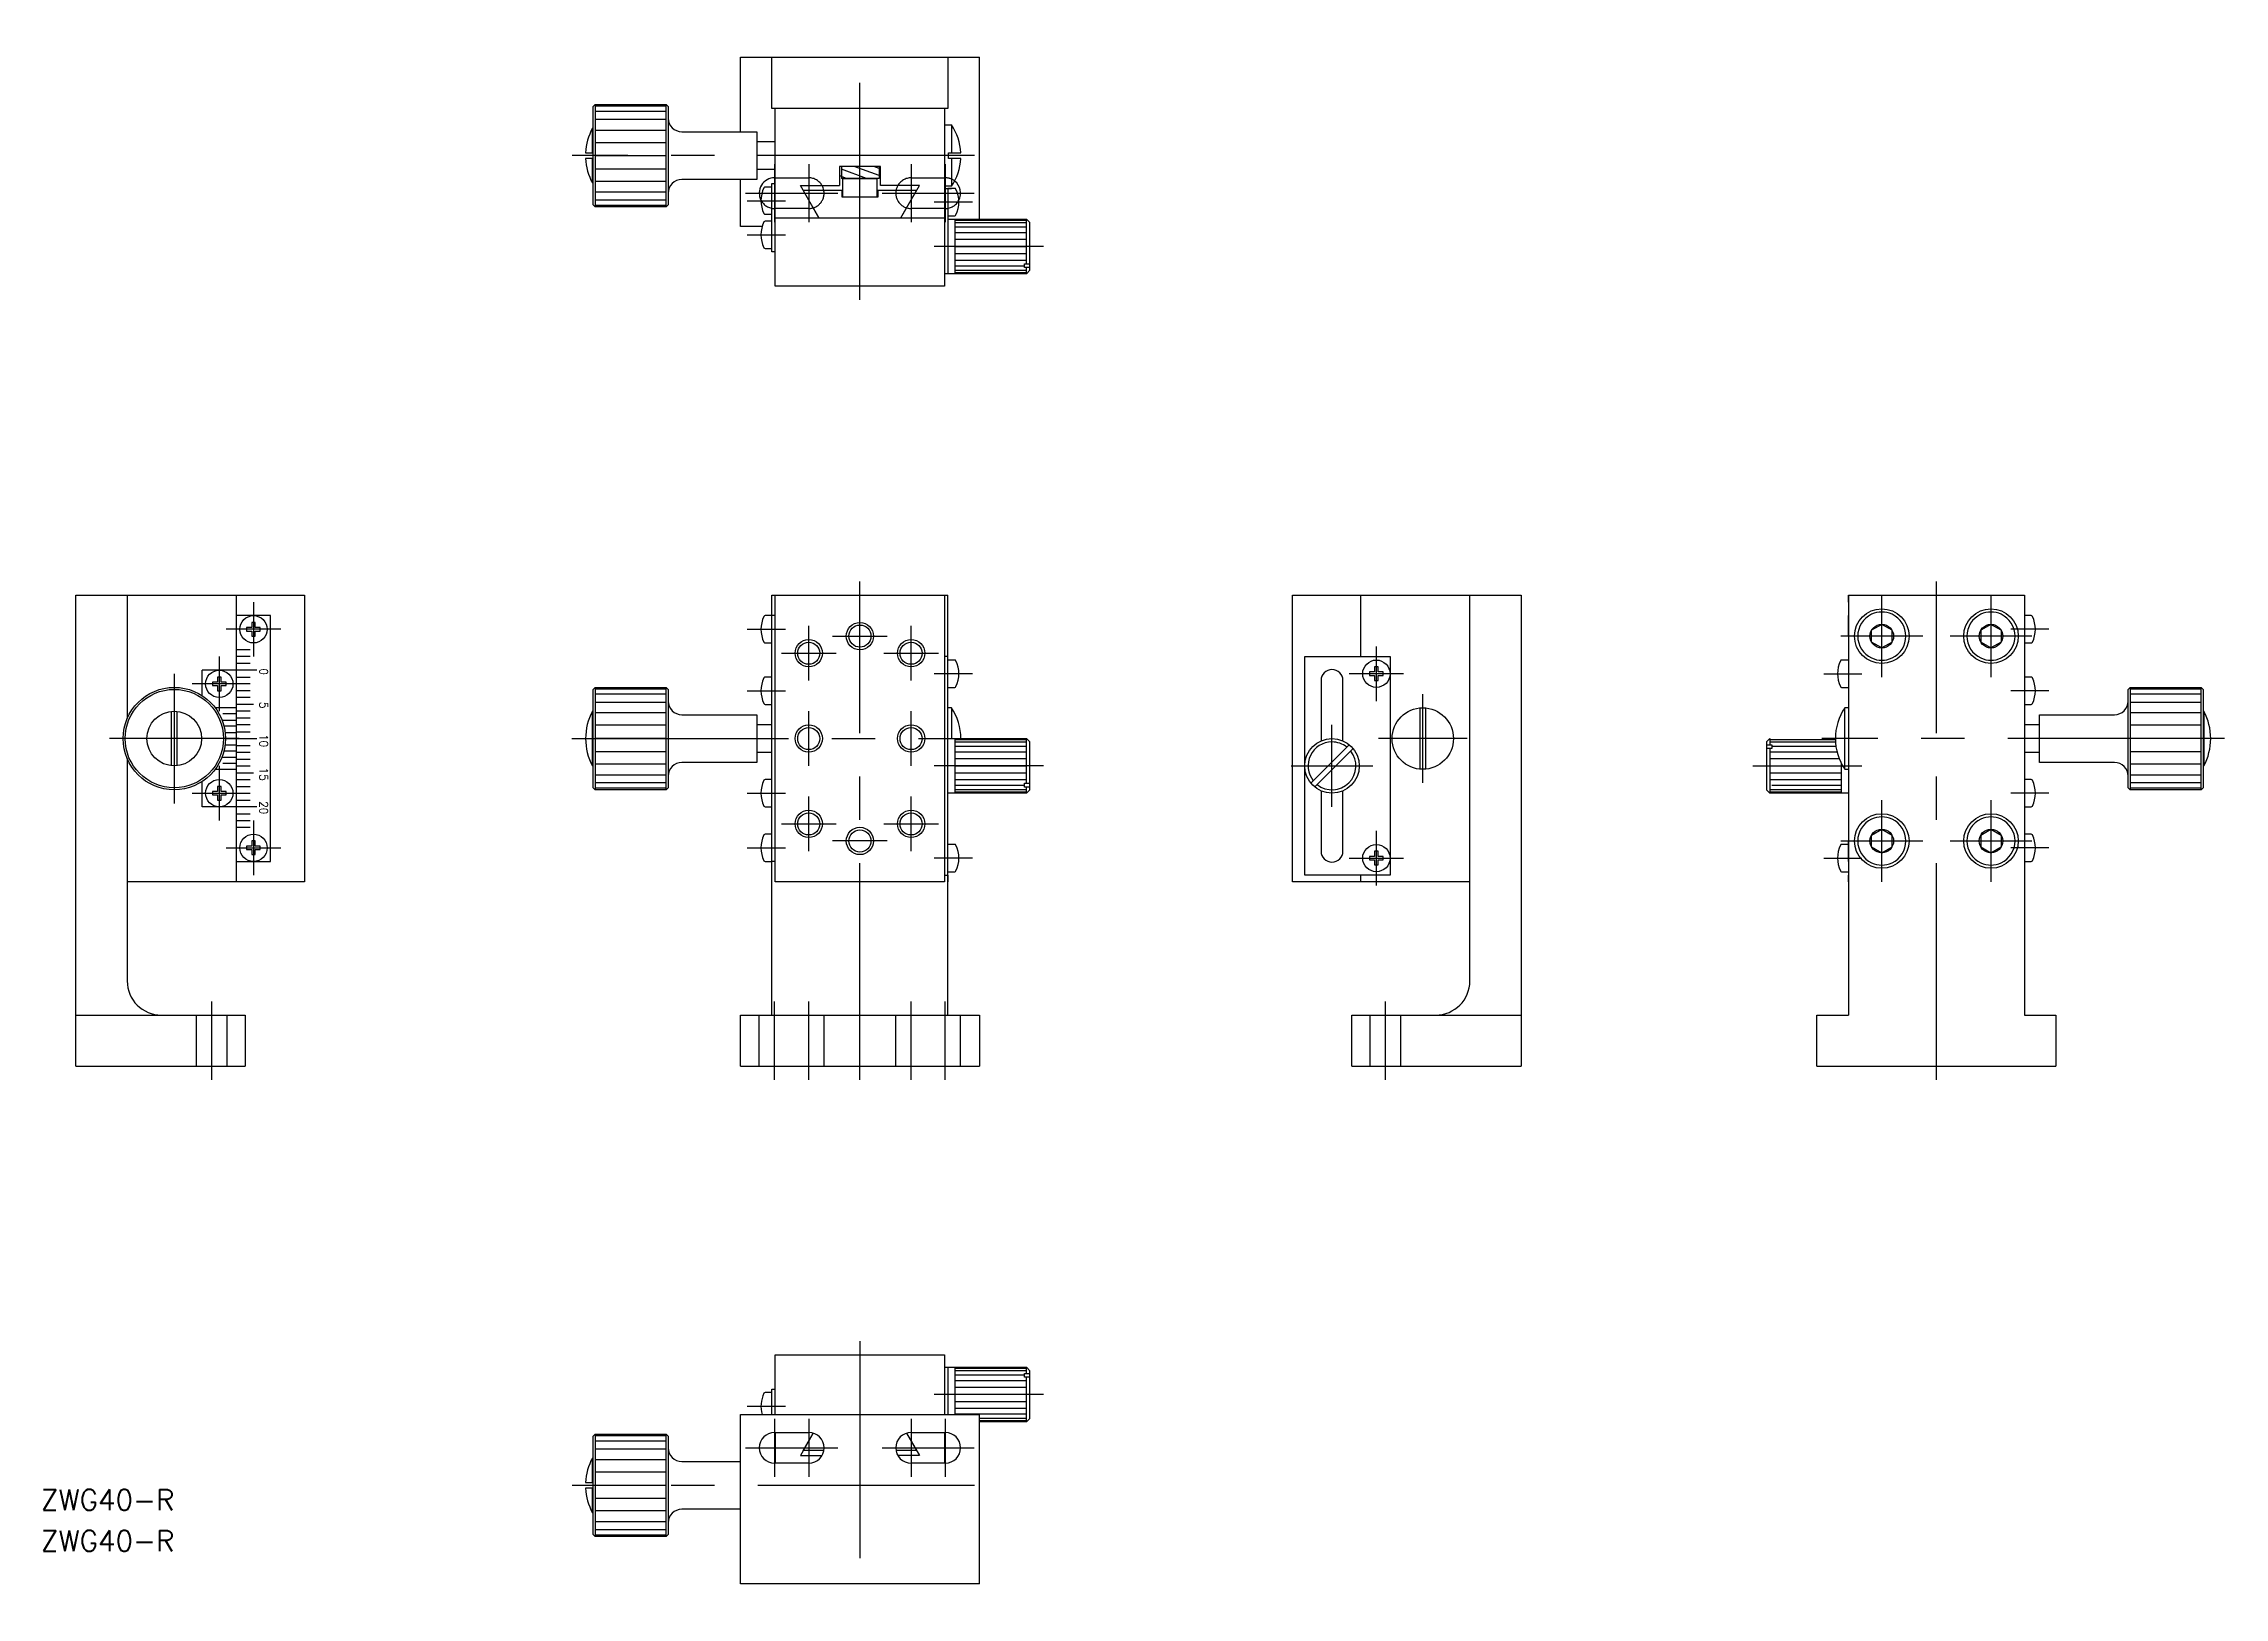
# Model space of a CAD drawing. Extents: x -120 to 200, y -126 to 102.
import ezdxf

# ---------------------------------------------------------------- set-up
doc = ezdxf.new("R2010")
doc.units = 0
doc.linetypes.add('CENTER', pattern=[50.8, 31.75, -6.35, 6.35, -6.35])
doc.linetypes.add('DASHED', pattern=[19.05, 12.7, -6.35])
doc.layers.get('0').update_dxf_attribs({"linetype": 'CONTINUOUS'})
doc.layers.add('CENTER', color=1, linetype='CONTINUOUS')
doc.styles.add('CONVERTER_1', font='txt.shx', dxfattribs={"width": 0.9})
doc.styles.get("Standard").update_dxf_attribs({"font": 'txt.shx', "height": 3, "bigfont": 'bigfont.shx'})

# ---------------------------------------------------------------- blocks, each defined once
blk = doc.blocks.new('*U2')
at = {"color": 7, "linetype": 'CONTINUOUS', "style": 'CONVERTER_1', "width": 0.9}
blk.add_text('20', height=1.25, rotation=270, dxfattribs=at).set_placement((-87.99, -9.16))
blk = doc.blocks.new('*U3')
at = {"color": 7, "linetype": 'CONTINUOUS', "style": 'CONVERTER_1', "width": 0.9}
blk.add_text('15', height=1.25, rotation=270, dxfattribs=at).set_placement((-87.99, -4.25))
blk = doc.blocks.new('*U4')
at = {"color": 7, "linetype": 'CONTINUOUS', "style": 'CONVERTER_1', "width": 0.9}
blk.add_text('0', height=1.25, rotation=270, dxfattribs=at).set_placement((-87.99, 10.28))
blk = doc.blocks.new('*U5')
at = {"color": 7, "linetype": 'CONTINUOUS', "style": 'CONVERTER_1', "width": 0.9}
blk.add_text('5', height=1.25, rotation=270, dxfattribs=at).set_placement((-87.99, 5.38))
blk = doc.blocks.new('*U6')
at = {"color": 7, "linetype": 'CONTINUOUS', "style": 'CONVERTER_1', "width": 0.9}
blk.add_text('10', height=1.25, rotation=270, dxfattribs=at).set_placement((-87.99, 0.66))
blk = doc.blocks.new('*U7')
at = {"color": 7, "linetype": 'CONTINUOUS'}
blk.add_text('ZWG40-R', height=3, dxfattribs=at).set_placement((-120, -113))
blk = doc.blocks.new('*U8')
at = {"color": 7, "linetype": 'CONTINUOUS'}
blk.add_text('ZWG40-R', height=3, dxfattribs=at).set_placement((-120, -119))

msp = doc.modelspace()

# ---------------------------------------------------------------- linework, layer by layer
at = {"color": 7, "linetype": 'CONTINUOUS'}
for p, q in [((-17.5, 99.78), (17.5, 99.78)), ((-17.5, 88.88), (-17.5, 99.78)), ((-12.9, 92.28), (-12.9, 99.78)), ((12.9, 99.78), (12.9, 92.28)), ((17.5, 76.08), (17.5, 99.78)), ((-38.8, 92.88), (-39.1, 92.58)), ((-38.8, 92.88), (-38.8, 77.88)), ((-38.8, 92.88), (-28.4, 92.88)), ((-28.4, 77.88), (-28.4, 92.88)), ((-28.4, 92.88), (-28.1, 92.58)), ((-39.1, 78.18), (-39.1, 92.58)), ((-28.4, 92.62), (-38.8, 92.62)), ((-38.8, 91.87), (-28.4, 91.87)), ((-28.4, 90.68), (-38.8, 90.68)), ((-28.1, 92.58), (-28.1, 78.18)), ((12.9, 92.28), (-12.9, 92.28)), ((-12.4, 66.28), (-12.4, 92.28)), ((12.4, 92.28), (12.4, 66.28)), ((12.4, 89.88), (13.41, 89.88)), ((13.41, 89.88), (13.41, 85.78)), ((-39.2, 85.78), (-39.2, 89.38)), ((-39.2, 89.38), (-39.1, 89.38)), ((-38.8, 89.13), (-28.4, 89.13)), ((-38.8, 87.32), (-28.4, 87.32)), ((-26.1, 88.88), (-15.1, 88.88)), ((-15.1, 88.88), (-15.1, 81.88)), ((-12.4, 87.38), (-15.1, 87.38)), ((-40.19, 85.78), (-39.1, 85.78)), ((-39.1, 84.98), (-40.19, 84.98)), ((-39.2, 81.38), (-39.2, 84.98)), ((-38.8, 85.38), (-28.4, 85.38)), ((-38.8, 83.44), (-28.4, 83.44)), ((-15.1, 83.38), (-12.4, 83.38)), ((-3, 83.78), (-3, 80.98)), ((3, 83.78), (-3, 83.78)), ((-2.7, 83.78), (-2.7, 82.05)), ((2.8, 83.78), (2.8, 82.05)), ((3, 80.98), (3, 83.78)), ((13, 85.78), (14.79, 85.78)), ((13, 84.98), (13, 85.78)), ((14.79, 84.98), (13, 84.98)), ((13.41, 84.98), (13.41, 80.88)), ((-39.1, 81.38), (-39.2, 81.38)), ((-38.8, 81.63), (-28.4, 81.63)), ((-38.8, 80.08), (-28.4, 80.08)), ((-15.1, 81.88), (-26.1, 81.88)), ((-17.5, 74.98), (-17.5, 81.88)), ((-12.9, 80.78), (-13.89, 80.78)), ((-12.9, 71.28), (-12.9, 81.28)), ((-12.9, 81.28), (-12.4, 81.28)), ((-12.5, 82.13), (-12.4, 82.13)), ((-12.5, 82.13), (-12.4, 82.13)), ((-6, 76.28), (-8.71, 80.98)), ((-8.71, 80.98), (-3, 80.98)), ((-8.31, 80.28), (-6, 76.28)), ((-2.6, 80.28), (-8.31, 80.28)), ((-2.7, 82.38), (-3, 82.38)), ((2.8, 82.05), (-2.7, 82.05)), ((-2.6, 79.28), (-2.6, 80.28)), ((-2.5, 79.28), (-2.5, 82.05)), ((2.5, 81.98), (-2.5, 81.98)), ((2.5, 82.05), (2.5, 79.28)), ((8.31, 80.28), (2.6, 80.28)), ((2.6, 80.28), (2.6, 79.28)), ((8.71, 80.98), (3, 80.98)), ((6, 76.28), (8.71, 80.98)), ((6, 76.28), (8.31, 80.28)), ((13.41, 80.88), (12.4, 80.88)), ((12.4, 80.58), (13.4, 80.58)), ((12.9, 80.58), (12.9, 68.08)), ((13.89, 80.58), (12.9, 80.58)), ((-38.8, 77.88), (-39.1, 78.18)), ((-38.8, 78.88), (-28.4, 78.88)), ((-38.8, 78.13), (-28.4, 78.13)), ((-28.4, 77.88), (-38.8, 77.88)), ((-28.4, 77.88), (-28.1, 78.18)), ((-13.89, 76.78), (-12.9, 76.78)), ((2.6, 79.28), (-2.6, 79.28)), ((-14.33, 74.98), (-17.5, 74.98)), ((-12.9, 75.78), (-13.89, 75.78)), ((-12.4, 76.28), (12.4, 76.28)), ((12.9, 76.58), (13.89, 76.58)), ((12.9, 76.08), (24.4, 76.08)), ((13.9, 76.08), (13.9, 68.08)), ((13.9, 75.94), (24.4, 75.94)), ((24.4, 75.54), (13.9, 75.54)), ((24.4, 74.91), (13.9, 74.91)), ((24.4, 74.08), (13.9, 74.08)), ((24.4, 76.08), (24.9, 75.58)), ((24.4, 69.55), (24.4, 76.08)), ((24.9, 68.58), (24.9, 75.58)), ((-13.89, 71.78), (-12.9, 71.78)), ((-12.4, 71.28), (-12.9, 71.28)), ((24.4, 73.11), (13.9, 73.11)), ((13.9, 72.08), (24.4, 72.08)), ((13.9, 71.04), (24.4, 71.04)), ((24.4, 68.08), (12.4, 68.08)), ((13.9, 70.08), (24.4, 70.08)), ((13.9, 69.25), (24.1, 69.25)), ((13.9, 68.61), (24.4, 68.61)), ((24.4, 68.22), (13.9, 68.22)), ((24.1, 68.98), (24.1, 69.55)), ((24.1, 69.55), (24.9, 69.55)), ((24.9, 68.98), (24.1, 68.98)), ((24.4, 68.08), (24.4, 68.98)), ((24.9, 68.58), (24.4, 68.08)), ((12.4, 66.28), (-12.4, 66.28)), ((-114.87, -48), (-114.87, 21)), ((-114.87, 21), (-81.37, 21)), ((-107.37, 21), (-107.37, 2.94)), ((-91.37, -21), (-91.37, 21)), ((-81.37, 21), (-81.37, -21)), ((-12.9, 21), (12.9, 21)), ((-12.9, 18), (-12.9, 21)), ((-12.4, -21), (-12.4, 21)), ((12.4, 21), (12.4, -21)), ((12.9, -40.5), (12.9, 21)), ((63.37, -21), (63.37, 21)), ((63.37, 21), (96.87, 21)), ((73.37, 21), (73.37, 12)), ((89.37, -35.5), (89.37, 21)), ((96.87, 21), (96.87, -48)), ((144.83, 21), (144.83, -40.5)), ((144.83, 21), (170.63, 21)), ((144.83, 20), (144.83, 21)), ((170.63, 21), (170.63, 18)), ((-86.37, 18), (-91.37, 18)), ((-89.87, 16.25), (-89.87, 15.75)), ((-89.12, 16.25), (-89.87, 16.25)), ((-89.12, 17), (-89.12, 16.25)), ((-88.62, 17), (-89.12, 17)), ((-88.62, 16.25), (-88.62, 17)), ((-87.87, 16.25), (-88.62, 16.25)), ((-87.87, 15.75), (-87.87, 16.25)), ((-86.37, -18), (-86.37, 18)), ((-12.9, 18), (-13.89, 18)), ((-12.9, 2), (-12.9, 18)), ((-12.4, 18), (-12.9, 18)), ((144.83, 15), (144.83, 18)), ((149.73, 16.73), (148.23, 15.87)), ((151.23, 15.87), (149.73, 16.73)), ((165.73, 16.73), (164.23, 15.87)), ((167.23, 15.87), (165.73, 16.73)), ((170.63, 18), (170.63, 2)), ((170.63, 18), (170.63, 15)), ((171.62, 18), (170.63, 18)), ((-89.37, 13), (-91.37, 13)), ((-89.87, 15.75), (-89.12, 15.75)), ((-89.12, 15.75), (-89.12, 15)), ((-89.12, 15), (-88.62, 15)), ((-88.62, 15.75), (-87.87, 15.75)), ((-88.62, 15), (-88.62, 15.75)), ((-13.89, 14), (-12.9, 14)), ((148.23, 14.13), (148.23, 15.87)), ((149.73, 13.27), (148.23, 14.13)), ((151.23, 14.13), (149.73, 13.27)), ((151.23, 14.13), (151.23, 15.87)), ((164.23, 15.87), (164.23, 14.13)), ((165.73, 13.27), (164.23, 14.13)), ((167.23, 14.13), (165.73, 13.27)), ((167.23, 15.87), (167.23, 14.13)), ((170.63, 14), (171.62, 14)), ((-96.37, 6.28), (-96.37, 10)), ((-88.37, 10), (-96.37, 10)), ((-89.37, 12), (-91.37, 12)), ((-89.37, 11), (-91.37, 11)), ((12.9, 12), (12.4, 12)), ((13.89, 11.5), (12.9, 11.5)), ((65.17, -20), (65.17, 12)), ((65.17, 12), (77.67, 12)), ((75.42, 9.75), (74.67, 9.75)), ((74.67, 9.75), (74.67, 9.25)), ((75.92, 10.5), (75.42, 10.5)), ((75.42, 10.5), (75.42, 9.75)), ((75.92, 9.75), (75.92, 10.5)), ((76.67, 9.75), (75.92, 9.75)), ((76.67, 9.25), (76.67, 9.75)), ((77.67, 12), (77.67, -20)), ((144.83, 11.5), (143.84, 11.5)), ((-94.87, 8.25), (-94.87, 7.75)), ((-94.12, 8.25), (-94.87, 8.25)), ((-94.87, 7.75), (-94.12, 7.75)), ((-94.12, 9), (-94.12, 8.25)), ((-93.62, 9), (-94.12, 9)), ((-94.12, 7.75), (-94.12, 7)), ((-94.12, 7), (-93.62, 7)), ((-93.62, 8.25), (-93.62, 9)), ((-92.87, 8.25), (-93.62, 8.25)), ((-93.62, 7.75), (-92.87, 7.75)), ((-93.62, 7), (-93.62, 7.75)), ((-92.87, 7.75), (-92.87, 8.25)), ((-91.37, 9), (-89.37, 9)), ((-89.37, 8), (-91.37, 8)), ((-89.37, 7), (-91.37, 7)), ((-39.1, 7.2), (-38.8, 7.5)), ((-39.1, -7.2), (-39.1, 7.2)), ((-38.8, 7.5), (-38.8, -7.5)), ((-38.8, 7.5), (-28.4, 7.5)), ((-28.4, 7.24), (-38.8, 7.24)), ((-28.4, 6.5), (-38.8, 6.5)), ((-28.4, -7.5), (-28.4, 7.5)), ((-28.1, 7.2), (-28.4, 7.5)), ((-28.1, 7.2), (-28.1, -7.2)), ((-12.9, 9), (-13.89, 9)), ((12.9, 7.5), (13.89, 7.5)), ((67.57, 8.5), (67.57, -0.33)), ((70.77, -0.33), (70.77, 8.5)), ((74.67, 9.25), (75.42, 9.25)), ((75.42, 9.25), (75.42, 8.5)), ((75.42, 8.5), (75.92, 8.5)), ((75.92, 8.5), (75.92, 9.25)), ((75.92, 9.25), (76.67, 9.25)), ((143.84, 7.5), (144.83, 7.5)), ((171.62, 9), (170.63, 9)), ((186.13, 7.5), (185.83, 7.2)), ((185.83, -7.2), (185.83, 7.2)), ((186.13, 7.5), (186.13, -7.5)), ((186.13, 7.5), (196.53, 7.5)), ((196.53, 7.24), (186.13, 7.24)), ((196.53, 6.5), (186.13, 6.5)), ((196.53, -7.5), (196.53, 7.5)), ((196.53, 7.5), (196.83, 7.2)), ((196.83, 7.2), (196.83, -7.2)), ((-100.87, -3.98), (-100.87, 3.98)), ((-100.07, 3.98), (-100.07, -3.98)), ((-91.37, 4.5), (-94.37, 4.5)), ((-91.37, 3.6), (-93.37, 3.6)), ((-89.37, 6), (-91.37, 6)), ((-88.87, 5), (-91.37, 5)), ((-89.37, 4), (-91.37, 4)), ((-39.2, -4), (-39.2, 4)), ((-39.2, 4), (-39.1, 4)), ((-28.4, 5.3), (-38.8, 5.3)), ((-28.4, 3.75), (-38.8, 3.75)), ((-26.1, 3.5), (-15.1, 3.5)), ((-15.1, 3.5), (-15.1, -3.5)), ((-13.89, 5), (-12.9, 5)), ((13.41, 4.5), (12.9, 4.5)), ((13.41, 4.5), (13.41, 0)), ((82.07, -4.48), (82.07, 4.48)), ((82.87, 4.48), (82.87, -4.48)), ((144.83, 4.5), (144.32, 4.5)), ((144.32, 0), (144.32, 4.5)), ((170.63, 5), (171.62, 5)), ((172.83, -3.5), (172.83, 3.5)), ((172.83, 3.5), (183.83, 3.5)), ((196.53, 5.3), (186.13, 5.3)), ((196.53, 3.75), (186.13, 3.75)), ((196.83, 4), (196.93, 4)), ((196.93, 4), (196.93, -4)), ((-93.37, 2.7), (-91.37, 2.7)), ((-91.37, 1.8), (-93.18, 1.8)), ((-92.98, 0.9), (-91.37, 0.9)), ((-89.37, 3), (-91.37, 3)), ((-89.37, 2), (-91.37, 2)), ((-91.37, 1), (-89.37, 1)), ((-28.4, 1.94), (-38.8, 1.94)), ((-28.4, 0), (-38.8, 0)), ((-12.9, 2), (-15.1, 2)), ((-12.9, -2), (-12.9, 2)), ((12.9, 0), (24.4, 0)), ((13.9, 0), (13.9, -8)), ((24.4, -6.53), (24.4, 0)), ((24.4, 0), (24.9, -0.5)), ((132.83, -0.5), (133.33, 0)), ((133.33, 0), (133.33, -0.9)), ((144.32, -4.5), (144.32, 0)), ((172.83, 2), (170.63, 2)), ((170.63, 2), (170.63, -2)), ((196.53, 1.94), (186.13, 1.94)), ((196.53, 0), (186.13, 0)), ((-107.37, -2.94), (-107.37, -35.5)), ((-93.37, -2.7), (-91.37, -2.7)), ((-93.18, -1.8), (-91.37, -1.8)), ((-93.02, -0.9), (-91.37, -0.9)), ((-92.97, 0), (-91.37, 0)), ((-91.37, 0), (-88.37, 0)), ((-91.37, -1), (-89.37, -1)), ((-91.37, -2), (-89.37, -2)), ((-91.37, -3), (-89.37, -3)), ((-28.4, -1.94), (-38.8, -1.94)), ((-15.1, -2), (-12.9, -2)), ((-12.9, -18), (-12.9, -2)), ((13.9, -0.14), (24.4, -0.14)), ((24.4, -0.54), (13.9, -0.54)), ((24.4, -1.17), (13.9, -1.17)), ((24.4, -2), (13.9, -2)), ((24.4, -2.96), (13.9, -2.96)), ((24.9, -7.5), (24.9, -0.5)), ((71.7, -0.9), (66.07, -6.53)), ((66.63, -7.1), (72.26, -1.47)), ((132.83, -0.5), (132.83, -7.5)), ((132.83, -0.9), (133.63, -0.9)), ((133.63, -1.47), (132.83, -1.47)), ((133.33, -0.14), (142.93, -0.14)), ((142.95, -0.54), (133.33, -0.54)), ((133.33, -1.47), (133.33, -8)), ((143.19, -2), (133.33, -2)), ((143.5, -2.96), (133.33, -2.96)), ((133.63, -0.9), (133.63, -1.47)), ((143.02, -1.17), (133.63, -1.17)), ((170.63, -2), (170.63, -15)), ((170.63, -2), (172.83, -2)), ((196.53, -1.94), (186.13, -1.94)), ((-96.37, -10), (-96.37, -6.28)), ((-94.37, -4.5), (-91.37, -4.5)), ((-93.37, -3.6), (-91.37, -3.6)), ((-91.37, -4), (-89.37, -4)), ((-91.37, -5), (-88.87, -5)), ((-91.37, -6), (-89.37, -6)), ((-39.1, -4), (-39.2, -4)), ((-28.4, -3.75), (-38.8, -3.75)), ((-38.8, -5.3), (-28.4, -5.3)), ((-15.1, -3.5), (-26.1, -3.5)), ((-12.9, -6), (-13.89, -6)), ((13.9, -4), (24.4, -4)), ((13.9, -5.04), (24.4, -5.04)), ((13.9, -6), (24.4, -6)), ((133.33, -4), (143.83, -4)), ((133.33, -5.04), (143.83, -5.04)), ((133.33, -6), (143.83, -6)), ((143.83, -8), (143.83, -3.69)), ((144.32, -4.5), (144.83, -4.5)), ((171.62, -6), (170.63, -6)), ((183.83, -3.5), (172.83, -3.5)), ((196.53, -3.75), (186.13, -3.75)), ((186.13, -5.3), (196.53, -5.3)), ((196.93, -4), (196.83, -4)), ((-94.12, -7.75), (-94.87, -7.75)), ((-94.87, -7.75), (-94.87, -8.25)), ((-94.87, -8.25), (-94.12, -8.25)), ((-94.12, -7), (-94.12, -7.75)), ((-93.62, -7), (-94.12, -7)), ((-94.12, -8.25), (-94.12, -9)), ((-94.12, -9), (-93.62, -9)), ((-93.62, -7.75), (-93.62, -7)), ((-92.87, -7.75), (-93.62, -7.75)), ((-93.62, -9), (-93.62, -8.25)), ((-93.62, -8.25), (-92.87, -8.25)), ((-92.87, -8.25), (-92.87, -7.75)), ((-91.37, -7), (-89.37, -7)), ((-91.37, -8), (-89.37, -8)), ((-91.37, -9), (-89.37, -9)), ((-39.1, -7.2), (-38.8, -7.5)), ((-28.4, -6.5), (-38.8, -6.5)), ((-38.8, -7.24), (-28.4, -7.24)), ((-28.4, -7.5), (-38.8, -7.5)), ((-28.1, -7.2), (-28.4, -7.5)), ((24.4, -8), (12.9, -8)), ((13.9, -6.83), (24.1, -6.83)), ((13.9, -7.46), (24.4, -7.46)), ((24.4, -7.86), (13.9, -7.86)), ((24.1, -6.53), (24.9, -6.53)), ((24.1, -7.1), (24.1, -6.53)), ((24.9, -7.1), (24.1, -7.1)), ((24.4, -8), (24.4, -7.1)), ((24.9, -7.5), (24.4, -8)), ((67.57, -7.67), (67.57, -16.5)), ((70.77, -16.5), (70.77, -7.67)), ((133.33, -8), (132.83, -7.5)), ((133.33, -7.46), (143.83, -7.46)), ((143.83, -7.86), (133.33, -7.86)), ((144.83, -8), (133.33, -8)), ((133.63, -6.83), (143.83, -6.83)), ((186.13, -7.5), (185.83, -7.2)), ((196.53, -6.5), (186.13, -6.5)), ((186.13, -7.24), (196.53, -7.24)), ((196.53, -7.5), (186.13, -7.5)), ((196.53, -7.5), (196.83, -7.2)), ((-88.37, -10), (-96.37, -10)), ((-91.37, -11), (-89.37, -11)), ((-91.37, -12), (-89.37, -12)), ((-13.89, -10), (-12.9, -10)), ((170.63, -10), (171.62, -10)), ((-91.37, -13), (-89.37, -13)), ((-89.87, -15.75), (-89.87, -16.25)), ((-89.12, -15.75), (-89.87, -15.75)), ((-88.62, -15), (-89.12, -15)), ((-89.12, -15), (-89.12, -15.75)), ((-88.62, -15.75), (-88.62, -15)), ((-87.87, -15.75), (-88.62, -15.75)), ((-87.87, -16.25), (-87.87, -15.75)), ((-12.9, -14), (-13.89, -14)), ((13.89, -15.5), (12.9, -15.5)), ((144.83, -15.5), (143.84, -15.5)), ((144.83, -18), (144.83, -15)), ((148.23, -14.13), (149.73, -13.27)), ((148.23, -15.87), (148.23, -14.13)), ((148.23, -15.87), (149.73, -16.73)), ((149.73, -13.27), (151.23, -14.13)), ((149.73, -16.73), (151.23, -15.87)), ((151.23, -15.87), (151.23, -14.13)), ((164.23, -14.13), (165.73, -13.27)), ((164.23, -14.13), (164.23, -15.87)), ((164.23, -15.87), (165.73, -16.73)), ((165.73, -13.27), (167.23, -14.13)), ((165.73, -16.73), (167.23, -15.87)), ((167.23, -14.13), (167.23, -15.87)), ((171.62, -14), (170.63, -14)), ((170.63, -15), (170.63, -18)), ((-91.37, -18), (-86.37, -18)), ((-89.87, -16.25), (-89.12, -16.25)), ((-89.12, -16.25), (-89.12, -17)), ((-89.12, -17), (-88.62, -17)), ((-88.62, -16.25), (-87.87, -16.25)), ((-88.62, -17), (-88.62, -16.25)), ((-13.89, -18), (-12.9, -18)), ((-12.9, -40.5), (-12.9, -18)), ((-12.4, -18), (-12.9, -18)), ((74.67, -17.25), (74.67, -17.75)), ((75.42, -17.25), (74.67, -17.25)), ((74.67, -17.75), (75.42, -17.75)), ((75.42, -16.5), (75.42, -17.25)), ((75.92, -16.5), (75.42, -16.5)), ((75.42, -17.75), (75.42, -18.5)), ((75.42, -18.5), (75.92, -18.5)), ((75.92, -17.25), (75.92, -16.5)), ((76.67, -17.25), (75.92, -17.25)), ((75.92, -17.75), (76.67, -17.75)), ((75.92, -18.5), (75.92, -17.75)), ((76.67, -17.75), (76.67, -17.25)), ((170.63, -18), (170.63, -40.5)), ((170.63, -18), (171.62, -18)), ((-81.37, -21), (-107.37, -21)), ((12.4, -21), (-12.4, -21)), ((12.4, -20), (12.9, -20)), ((12.9, -19.5), (13.89, -19.5)), ((12.9, -20), (12.9, -21)), ((89.37, -21), (63.37, -21)), ((77.67, -20), (65.17, -20)), ((73.37, -20), (73.37, -21)), ((143.84, -19.5), (144.83, -19.5)), ((144.83, -21), (144.83, -20)), ((-114.87, -40.5), (-90.07, -40.5)), ((-90.07, -40.5), (-90.07, -48)), ((-17.5, -40.5), (17.5, -40.5)), ((-17.5, -48), (-17.5, -40.5)), ((17.5, -40.5), (17.5, -48)), ((72.07, -48), (72.07, -40.5)), ((72.07, -40.5), (96.87, -40.5)), ((140.23, -48), (140.23, -40.5)), ((140.23, -40.5), (144.83, -40.5)), ((170.63, -40.5), (175.23, -40.5)), ((175.23, -40.5), (175.23, -48)), ((-114.87, -48), (-90.07, -48)), ((-17.5, -48), (17.5, -48)), ((72.07, -48), (96.87, -48)), ((140.23, -48), (175.23, -48)), ((-12.4, -90.28), (12.4, -90.28)), ((-12.4, -98.98), (-12.4, -90.28)), ((12.4, -90.28), (12.4, -98.98)), ((12.4, -92.08), (24.4, -92.08)), ((12.9, -92.08), (12.9, -98.98)), ((13.9, -92.08), (13.9, -98.98)), ((13.9, -92.22), (24.4, -92.22)), ((24.4, -92.61), (13.9, -92.61)), ((24.4, -92.08), (24.9, -92.58)), ((24.4, -92.98), (24.4, -92.08)), ((24.9, -99.58), (24.9, -92.58)), ((-12.9, -95.78), (-13.89, -95.78)), ((-12.9, -98.98), (-12.9, -95.28)), ((-12.9, -95.28), (-12.4, -95.28)), ((24.1, -93.25), (13.9, -93.25)), ((24.4, -94.08), (13.9, -94.08)), ((24.4, -95.04), (13.9, -95.04)), ((24.1, -93.55), (24.1, -92.98)), ((24.1, -92.98), (24.9, -92.98)), ((24.9, -93.55), (24.1, -93.55)), ((24.4, -100.08), (24.4, -93.55)), ((-17.5, -123.78), (-17.5, -98.98)), ((-17.5, -98.98), (17.5, -98.98)), ((24.4, -96.08), (13.9, -96.08)), ((13.9, -97.11), (24.4, -97.11)), ((13.9, -98.08), (24.4, -98.08)), ((13.9, -98.91), (24.4, -98.91)), ((17.5, -123.78), (17.5, -98.98)), ((-39.1, -102.18), (-38.8, -101.88)), ((-39.1, -116.58), (-39.1, -102.18)), ((-38.8, -101.88), (-38.8, -116.88)), ((-38.8, -101.88), (-28.4, -101.88)), ((-28.4, -102.13), (-38.8, -102.13)), ((-28.4, -116.88), (-28.4, -101.88)), ((-28.1, -102.18), (-28.4, -101.88)), ((-28.1, -102.18), (-28.1, -116.58)), ((-12.5, -101.63), (-7.5, -101.63)), ((-12.4, -101.63), (-12.4, -106.13)), ((-6.84, -101.73), (-8.71, -104.98)), ((-8.31, -104.28), (-6.84, -101.73)), ((6.84, -101.73), (8.31, -104.28)), ((6.84, -101.73), (8.71, -104.98)), ((7.5, -101.63), (12.5, -101.63)), ((12.4, -101.63), (12.4, -106.13)), ((17.5, -99.54), (24.4, -99.54)), ((24.4, -99.94), (17.5, -99.94)), ((24.4, -100.08), (17.5, -100.08)), ((24.9, -99.58), (24.4, -100.08)), ((-39.2, -105.38), (-39.1, -105.38)), ((-39.2, -108.98), (-39.2, -105.38)), ((-28.4, -102.88), (-38.8, -102.88)), ((-28.4, -104.08), (-38.8, -104.08)), ((-8.71, -104.98), (-5.54, -104.98)), ((-5.29, -104.28), (-8.31, -104.28)), ((8.31, -104.28), (5.29, -104.28)), ((8.71, -104.98), (5.54, -104.98)), ((-28.4, -105.63), (-38.8, -105.63)), ((-28.4, -107.44), (-38.8, -107.44)), ((-26.1, -105.88), (-17.5, -105.88)), ((-7.5, -106.13), (-12.5, -106.13)), ((12.5, -106.13), (7.5, -106.13)), ((-40.19, -108.98), (-39.1, -108.98)), ((-39.1, -109.78), (-40.19, -109.78)), ((-39.2, -113.38), (-39.2, -109.78)), ((-28.4, -109.38), (-38.8, -109.38)), ((-28.4, -111.32), (-38.8, -111.32)), ((-39.1, -113.38), (-39.2, -113.38)), ((-28.4, -113.13), (-38.8, -113.13)), ((-38.8, -114.68), (-28.4, -114.68)), ((-17.5, -112.88), (-26.1, -112.88)), ((-39.1, -116.58), (-38.8, -116.88)), ((-28.4, -115.87), (-38.8, -115.87)), ((-38.8, -116.62), (-28.4, -116.62)), ((-28.4, -116.88), (-38.8, -116.88)), ((-28.1, -116.58), (-28.4, -116.88)), ((17.5, -123.78), (-17.5, -123.78))]:
    msp.add_line(p, q, dxfattribs=at)
at = {"color": 3, "linetype": 'CONTINUOUS'}
for p, q in [((0.95, 82.05), (-2.7, 83.38)), ((2.8, 82.45), (-0.86, 83.78)), ((2.8, 83.51), (2.06, 83.78)), ((-1.97, 82.05), (-2.7, 82.32))]:
    msp.add_line(p, q, dxfattribs=at)
at = {"color": 3, "linetype": 'DASHED'}
for p, q in [((-12.4, 82.13), (-7.5, 82.13)), ((7.5, 82.13), (12.5, 82.13)), ((-7.5, 77.63), (-12.5, 77.63)), ((12.5, 77.63), (7.5, 77.63)), ((-97.22, -48), (-97.22, -40.5)), ((-92.72, -48), (-92.72, -40.5)), ((-14.75, -48), (-14.75, -40.5)), ((-5.25, -48), (-5.25, -40.5)), ((5.25, -48), (5.25, -40.5)), ((14.75, -48), (14.75, -40.5)), ((74.72, -40.5), (74.72, -48)), ((79.22, -40.5), (79.22, -48))]:
    msp.add_line(p, q, dxfattribs=at)
at = {"color": 7, "linetype": 'CONTINUOUS'}
for centre, radius in [((-88.87, 16), 2), ((0, 15), 1.62), ((149.73, 15), 4), ((149.73, 15), 1.73), ((165.73, 15), 4), ((165.73, 15), 1.73), ((-7.5, 12.5), 1.62), ((7.5, 12.5), 1.62), ((-93.87, 8), 2), ((75.67, 9.5), 2), ((-100.47, 0), 7.5), ((-100.47, 0), 7.2), ((-100.47, 0), 4), ((82.47, 0), 4.5), ((-7.5, 0), 1.62), ((7.5, 0), 1.62), ((69.17, -4), 4), ((-93.87, -8), 2), ((-7.5, -12.5), 1.62), ((7.5, -12.5), 1.62), ((149.73, -15), 4), ((165.73, -15), 4), ((-88.87, -16), 2), ((0, -15), 1.62), ((75.67, -17.5), 2), ((149.73, -15), 1.73), ((165.73, -15), 1.73)]:
    msp.add_circle(centre, radius, dxfattribs=at)
at = {"color": 3, "linetype": 'CONTINUOUS'}
for centre in [(0, 15), (-7.5, 12.5), (7.5, 12.5), (-7.5, 0), (7.5, 0), (-7.5, -12.5), (7.5, -12.5), (0, -15)]:
    msp.add_circle(centre, 2, dxfattribs=at)
at = {"color": 7, "linetype": 'CONTINUOUS'}
for centre, radius, start, end in [((-26.1, 90.88), 2, 180, 270), ((6.8, 85.38), 8, 2.866, 34.2289), ((-31.7, 85.38), 8.5, 151.9275, 177.3027), ((-31.7, 85.38), 8.5, 182.6973, 208.0725), ((6.8, 85.38), 8, 325.7711, 357.134), ((-26.1, 79.88), 2, 90, 180), ((-12.5, 79.88), 2.25, 90, 207.2957), ((-10.15, 78.78), 4.35, 154.3284, 205.6716), ((-13.89, 80.58), 0.2, 90, 154.3284), ((-7.5, 79.88), 2.25, 10.2403, 29.2676), ((7.5, 79.88), 2.25, 150.7324, 169.7597), ((12.5, 79.88), 2.25, 332.3219, 52.147), ((13.89, 80.38), 0.2, 25.6716, 90), ((10.15, 78.58), 4.35, 334.3284, 25.6716), ((-13.89, 76.98), 0.2, 205.6716, 270), ((13.89, 76.78), 0.2, 270, 334.3284), ((-10.15, 73.78), 4.35, 154.3284, 205.6716), ((-13.89, 75.58), 0.2, 90, 154.3284), ((-13.89, 71.98), 0.2, 205.6716, 270), ((-10.15, 16), 4.35, 154.3284, 205.6716), ((-13.89, 17.8), 0.2, 90, 154.3284), ((149.73, 15), 3.53, 115.1462, 180), ((149.73, 15), 3.53, 64.8538, 115.1462), ((149.73, 15), 3.53, 295.1462, 64.8538), ((165.73, 15), 3.53, 115.1462, 244.8538), ((165.73, 15), 3.53, 64.8538, 115.1462), ((165.73, 15), 3.53, 0, 64.8538), ((171.62, 17.8), 0.2, 25.6716, 90), ((167.88, 16), 4.35, 334.3284, 25.6716), ((-13.89, 14.2), 0.2, 205.6716, 270), ((149.73, 15), 3.53, 180, 244.8538), ((165.73, 15), 3.53, 295.1462, 0), ((171.62, 14.2), 0.2, 270, 334.3284), ((13.89, 11.3), 0.2, 25.6716, 90), ((10.15, 9.5), 4.35, 334.3284, 25.6716), ((69.17, 8.5), 1.6, 0, 180), ((147.59, 9.5), 4.35, 154.3284, 205.6716), ((143.84, 11.3), 0.2, 90, 154.3284), ((149.73, 15), 3.53, 244.8538, 295.1462), ((165.73, 15), 3.53, 244.8538, 295.1462), ((-10.15, 7), 4.35, 154.3284, 205.6716), ((-13.89, 8.8), 0.2, 90, 154.3284), ((13.89, 7.7), 0.2, 270, 334.3284), ((143.84, 7.7), 0.2, 205.6716, 270), ((171.62, 8.8), 0.2, 25.6716, 90), ((167.88, 7), 4.35, 334.3284, 25.6716), ((-31.7, 0), 8.5, 151.9275, 180), ((-26.1, 5.5), 2, 180, 270), ((-13.89, 5.2), 0.2, 205.6716, 270), ((6.8, 0), 8, 0, 34.2289), ((150.93, 0), 8, 145.7711, 180), ((171.62, 5.2), 0.2, 270, 334.3284), ((183.83, 5.5), 2, 270, 0), ((189.43, 0), 8.5, 0, 28.0725), ((-31.7, 0), 8.5, 180, 208.0725), ((150.93, 0), 8, 180, 214.2289), ((189.43, 0), 8.5, 331.9275, 0), ((69.17, -4), 3.5, 90, 218.4376), ((69.17, -4), 3.5, 231.5624, 38.4376), ((69.17, -4), 3.5, 51.5624, 90), ((-26.1, -5.5), 2, 90, 180), ((-10.15, -8), 4.35, 154.3284, 205.6716), ((-13.89, -6.2), 0.2, 90, 154.3284), ((171.62, -6.2), 0.2, 25.6716, 90), ((167.88, -8), 4.35, 334.3284, 25.6716), ((183.83, -5.5), 2, 0, 90), ((-13.89, -9.8), 0.2, 205.6716, 270), ((149.73, -15), 3.53, 115.1462, 180), ((149.73, -15), 3.53, 64.8538, 115.1462), ((149.73, -15), 3.53, 295.1462, 64.8538), ((165.73, -15), 3.53, 115.1462, 244.8538), ((165.73, -15), 3.53, 64.8538, 115.1462), ((165.73, -15), 3.53, 0, 64.8538), ((171.62, -9.8), 0.2, 270, 334.3284), ((-10.15, -16), 4.35, 154.3284, 205.6716), ((-13.89, -14.2), 0.2, 90, 154.3284), ((13.89, -15.7), 0.2, 25.6716, 90), ((10.15, -17.5), 4.35, 334.3284, 25.6716), ((147.59, -17.5), 4.35, 154.3284, 205.6716), ((143.84, -15.7), 0.2, 90, 154.3284), ((149.73, -15), 3.53, 180, 244.8538), ((165.73, -15), 3.53, 295.1462, 0), ((171.62, -14.2), 0.2, 25.6716, 90), ((167.88, -16), 4.35, 334.3284, 25.6716), ((-13.89, -17.8), 0.2, 205.6716, 270), ((69.17, -16.5), 1.6, 180, 0), ((149.73, -15), 3.53, 244.8538, 295.1462), ((165.73, -15), 3.53, 244.8538, 295.1462), ((171.62, -17.8), 0.2, 270, 334.3284), ((13.89, -19.3), 0.2, 270, 334.3284), ((143.84, -19.3), 0.2, 205.6716, 270), ((-102.37, -35.5), 5, 180, 270), ((84.37, -35.5), 5, 270, 0), ((-13.89, -95.98), 0.2, 90, 154.3284), ((-10.15, -97.78), 4.35, 154.3284, 195.9945), ((-12.5, -103.88), 2.25, 90, 270), ((-7.5, -103.88), 2.25, 270, 90), ((7.5, -103.88), 2.25, 90, 270), ((12.5, -103.88), 2.25, 270, 90), ((-31.7, -109.38), 8.5, 151.9275, 177.3027), ((-26.1, -103.88), 2, 180, 270), ((-31.7, -109.38), 8.5, 182.6973, 208.0725), ((-26.1, -114.88), 2, 90, 180)]:
    msp.add_arc(centre, radius, start, end, dxfattribs=at)
at = {"color": 3, "linetype": 'DASHED'}
for centre, start, end in [((-7.5, 79.88), 29.2676, 90), ((-7.5, 79.88), 270, 10.2403), ((7.5, 79.88), 169.7597, 270), ((7.5, 79.88), 90, 150.7324), ((12.5, 79.88), 52.147, 90), ((-12.5, 79.88), 207.2957, 270), ((12.5, 79.88), 270, 332.3219)]:
    msp.add_arc(centre, 2.25, start, end, dxfattribs=at)
at = {"layer": 'CENTER', "color": 1, "linetype": 'CENTER'}
for p, q in [((0, 64.28), (0, 101.78)), ((16.79, 85.38), (-42.19, 85.38)), ((-12.5, 84.13), (-12.5, 75.63)), ((-7.5, 84.13), (-7.5, 75.63)), ((7.5, 84.13), (7.5, 75.63)), ((12.5, 84.13), (12.5, 75.63)), ((-16.75, 79.88), (-3.25, 79.88)), ((-16.5, 78.78), (-10.9, 78.78)), ((3.25, 79.88), (16.75, 79.88)), ((16.5, 78.58), (10.9, 78.58)), ((-16.5, 73.78), (-10.9, 73.78)), ((26.9, 72.08), (10.9, 72.08)), ((0, -50), (0, 23)), ((157.73, -50), (157.73, 23)), ((-88.87, 20), (-88.87, 12)), ((149.73, 9), (149.73, 21)), ((165.73, 21), (165.73, 9)), ((-84.87, 16), (-92.87, 16)), ((-16.5, 16), (-10.9, 16)), ((-7.5, 8.5), (-7.5, 16.5)), ((7.5, 8.5), (7.5, 16.5)), ((174.23, 16), (168.63, 16)), ((-4, 15), (4, 15)), ((75.67, 5.5), (75.67, 13.5)), ((155.73, 15), (143.73, 15)), ((171.73, 15), (159.73, 15)), ((-93.87, 12), (-93.87, 4)), ((-11.5, 12.5), (-3.5, 12.5)), ((3.5, 12.5), (11.5, 12.5)), ((-100.47, 9.5), (-100.47, -9.5)), ((-89.87, 8), (-97.87, 8)), ((-16.5, 7), (-10.9, 7)), ((16.5, 9.5), (10.9, 9.5)), ((79.67, 9.5), (71.67, 9.5)), ((82.47, -6.5), (82.47, 6.5)), ((141.23, 9.5), (146.83, 9.5)), ((174.23, 7), (168.63, 7)), ((-7.5, -4), (-7.5, 4)), ((7.5, -4), (7.5, 4)), ((-90.97, 0), (-109.97, 0)), ((-42.2, 0), (16.8, 0)), ((69.17, -10), (69.17, 2)), ((88.97, 0), (75.97, 0)), ((199.93, 0), (140.93, 0)), ((-93.87, -4), (-93.87, -12)), ((26.9, -4), (10.9, -4)), ((63.17, -4), (75.17, -4)), ((130.83, -4), (146.83, -4)), ((-97.87, -8), (-89.87, -8)), ((-16.5, -8), (-10.9, -8)), ((-7.5, -16.5), (-7.5, -8.5)), ((7.5, -16.5), (7.5, -8.5)), ((149.73, -21), (149.73, -9)), ((165.73, -9), (165.73, -21)), ((174.23, -8), (168.63, -8)), ((-88.87, -12), (-88.87, -20)), ((-11.5, -12.5), (-3.5, -12.5)), ((3.5, -12.5), (11.5, -12.5)), ((4, -15), (-4, -15)), ((75.67, -21.5), (75.67, -13.5)), ((143.73, -15), (155.73, -15)), ((159.73, -15), (171.73, -15)), ((-92.87, -16), (-84.87, -16)), ((-16.5, -16), (-10.9, -16)), ((16.5, -17.5), (10.9, -17.5)), ((71.67, -17.5), (79.67, -17.5)), ((141.23, -17.5), (146.83, -17.5)), ((174.23, -16), (168.63, -16)), ((-94.97, -50), (-94.97, -38.5)), ((-12.5, -50), (-12.5, -38.5)), ((-7.5, -50), (-7.5, -38.5)), ((7.5, -50), (7.5, -38.5)), ((12.5, -50), (12.5, -38.5)), ((76.97, -38.5), (76.97, -50)), ((0, -88.28), (0, -125.78)), ((-16.5, -97.78), (-10.9, -97.78)), ((26.9, -96.08), (10.9, -96.08)), ((-12.5, -99.63), (-12.5, -108.13)), ((-7.5, -99.63), (-7.5, -108.13)), ((7.5, -99.63), (7.5, -108.13)), ((12.5, -99.63), (12.5, -108.13)), ((-16.75, -103.88), (-3.25, -103.88)), ((3.25, -103.88), (16.75, -103.88)), ((16.79, -109.38), (-42.19, -109.38))]:
    msp.add_line(p, q, dxfattribs=at)

# ---------------------------------------------------------------- block references
at = {"color": 7, "linetype": 'CONTINUOUS'}
for name in ['*U4', '*U5', '*U6', '*U3', '*U2', '*U7', '*U8']:
    msp.add_blockref(name, (0, 0), dxfattribs=at)

doc.saveas('drawing.dxf')
